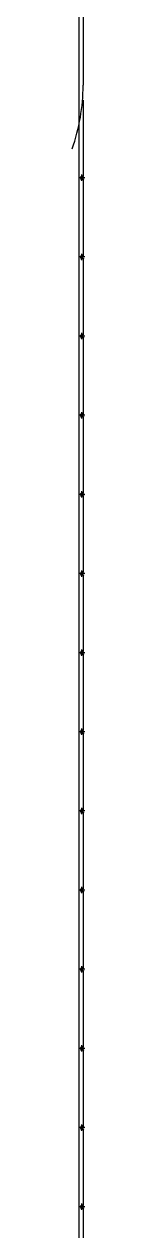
# Model space of a CAD drawing. Extents: x -15449 to 527173, y -170839 to 146543.
# Drawn here: x 15355.75 to 15355.88, y 7590.73 to 7603.78 of the extents above; entities that cross this region are included whole.
import ezdxf

# ---------------------------------------------------------------- set-up
doc = ezdxf.new("R2010")
doc.units = 0
doc.header["$LTSCALE"] = 8
doc.linetypes.add('X-F10A-LAY-S0-00-ASITE-001_EXTG_ROOF$0$X-IMFT-ROAD$0$HIDDEN2', pattern=[0.1875, 0.125, -0.0625])
doc.layers.add('KEY PLANE', color=8, linetype='CONTINUOUS')
doc.layers.add('Title Blocks', color=255, linetype='CONTINUOUS', lineweight=9)

# ---------------------------------------------------------------- blocks, each defined once
blk = doc.blocks.new('key plane')
at = {"layer": 'KEY PLANE'}
h = blk.add_hatch(dxfattribs=at)
h.set_pattern_fill('ANSI31', color=256, angle=90, style=0)
h.set_pattern_definition([(134.999977, (72089.439, -83769.8707), (-2.2450649, -2.2450631), [])])
h.paths.add_polyline_path([(66432, -74021), (66432, -74016, -0.856349), (66432, -73952), (66432, -73947, 0.874475)])
h.paths.add_polyline_path([(66442, -73947, 0.033445), (66437, -73946, 0.033445), (66432, -73947), (66432, -73952, -0.038634), (66437, -73951, -0.038634), (66442, -73952)])
h.paths.add_polyline_path([(66442, -73947), (66442, -73952, -0.856349), (66442, -74016), (66442, -74021, 0.874475)])
h.paths.add_polyline_path([(66437, -74021, 0.033445), (66442, -74021), (66442, -74016, -0.038634), (66437, -74016, -0.038634), (66432, -74016), (66432, -74021, 0.033445)])
h = blk.add_hatch(dxfattribs=at)
h.set_pattern_fill('LINE', color=256, scale=19.990854, style=0)
h.set_pattern_definition([(359.9999768, (50922.4477, -186965.446), (1.01e-06, 2.498856773), [])])
h.paths.add_polyline_path([(66442, -74042, -0.027911), (66442, -74042), (66433, -74042, -0.039501), (66432, -74042), (66432, -74062), (66442, -74062)])
h = blk.add_hatch(dxfattribs=at)
h.set_pattern_fill('ANSI31', color=256, angle=90, style=0)
h.set_pattern_definition([(134.999977, (72089.438, -86269.8707), (-2.2450649, -2.2450631), [])])
h.paths.add_polyline_path([(66432, -76521), (66432, -76516, -0.856349), (66432, -76452), (66432, -76447, 0.874475)])
h.paths.add_polyline_path([(66442, -76447, 0.033445), (66437, -76446, 0.033445), (66432, -76447), (66432, -76452, -0.038634), (66437, -76451, -0.038634), (66442, -76452)])
h.paths.add_polyline_path([(66442, -76447), (66442, -76452, -0.856349), (66442, -76516), (66442, -76521, 0.874475)])
h.paths.add_polyline_path([(66437, -76521, 0.033445), (66442, -76521), (66442, -76516, -0.038634), (66437, -76516, -0.038634), (66432, -76516), (66432, -76521, 0.033445)])
h = blk.add_hatch(dxfattribs=at)
h.set_pattern_fill('LINE', color=256, scale=19.990854, style=0)
h.set_pattern_definition([(359.9999768, (50922.4467, -189465.446), (1.01e-06, 2.498856773), [])])
h.paths.add_polyline_path([(66442, -76542, -0.027911), (66442, -76542), (66433, -76542, -0.039501), (66432, -76542), (66432, -76562), (66442, -76562)])
h = blk.add_hatch(dxfattribs=at)
h.set_pattern_fill('ANSI31', color=256, angle=90, style=0)
h.set_pattern_definition([(134.999977, (72089.437, -88769.8707), (-2.2450649, -2.2450631), [])])
h.paths.add_polyline_path([(66432, -79021), (66432, -79016, -0.856349), (66432, -78952), (66432, -78947, 0.874475)])
h.paths.add_polyline_path([(66442, -78947, 0.033445), (66437, -78946, 0.033445), (66432, -78947), (66432, -78952, -0.038634), (66437, -78951, -0.038634), (66442, -78952)])
h.paths.add_polyline_path([(66442, -78947), (66442, -78952, -0.856349), (66442, -79016), (66442, -79021, 0.874475)])
h.paths.add_polyline_path([(66437, -79021, 0.033445), (66442, -79021), (66442, -79016, -0.038634), (66437, -79016, -0.038634), (66432, -79016), (66432, -79021, 0.033445)])
h = blk.add_hatch(dxfattribs=at)
h.set_pattern_fill('LINE', color=256, scale=19.990854, style=0)
h.set_pattern_definition([(359.9999768, (50922.4457, -191965.446), (1.01e-06, 2.498856773), [])])
h.paths.add_polyline_path([(66442, -79042, -0.027911), (66442, -79042), (66433, -79042, -0.039501), (66432, -79042), (66432, -79062), (66442, -79062)])
h = blk.add_hatch(dxfattribs=at)
h.set_pattern_fill('ANSI31', color=256, angle=90, style=0)
h.set_pattern_definition([(134.999977, (72089.436, -91269.8707), (-2.2450649, -2.2450631), [])])
h.paths.add_polyline_path([(66432, -81521), (66432, -81516, -0.856349), (66432, -81452), (66432, -81447, 0.874475)])
h.paths.add_polyline_path([(66442, -81447, 0.033445), (66437, -81446, 0.033445), (66432, -81447), (66432, -81452, -0.038634), (66437, -81451, -0.038634), (66442, -81452)])
h.paths.add_polyline_path([(66442, -81447), (66442, -81452, -0.856349), (66442, -81516), (66442, -81521, 0.874475)])
h.paths.add_polyline_path([(66437, -81521, 0.033445), (66442, -81521), (66442, -81516, -0.038634), (66437, -81516, -0.038634), (66432, -81516), (66432, -81521, 0.033445)])
h = blk.add_hatch(dxfattribs=at)
h.set_pattern_fill('LINE', color=256, scale=19.990854, style=0)
h.set_pattern_definition([(359.9999768, (50922.4447, -194465.446), (1.01e-06, 2.498856773), [])])
h.paths.add_polyline_path([(66442, -81542, -0.027911), (66442, -81542), (66433, -81542, -0.039501), (66432, -81542), (66432, -81562), (66442, -81562)])
h = blk.add_hatch(dxfattribs=at)
h.set_pattern_fill('ANSI31', color=256, angle=90, style=0)
h.set_pattern_definition([(134.999977, (72089.435, -93769.8707), (-2.2450649, -2.2450631), [])])
h.paths.add_polyline_path([(66432, -84021), (66432, -84016, -0.856349), (66432, -83952), (66432, -83947, 0.874475)])
h.paths.add_polyline_path([(66442, -83947, 0.033445), (66437, -83946, 0.033445), (66432, -83947), (66432, -83952, -0.038634), (66437, -83951, -0.038634), (66442, -83952)])
h.paths.add_polyline_path([(66442, -83947), (66442, -83952, -0.856349), (66442, -84016), (66442, -84021, 0.874475)])
h.paths.add_polyline_path([(66437, -84021, 0.033445), (66442, -84021), (66442, -84016, -0.038634), (66437, -84016, -0.038634), (66432, -84016), (66432, -84021, 0.033445)])
h = blk.add_hatch(dxfattribs=at)
h.set_pattern_fill('LINE', color=256, scale=19.990854, style=0)
h.set_pattern_definition([(359.9999768, (50922.4436, -196965.446), (1.01e-06, 2.498856773), [])])
h.paths.add_polyline_path([(66442, -84042, -0.027911), (66442, -84042), (66433, -84042, -0.039501), (66432, -84042), (66432, -84062), (66442, -84062)])
h = blk.add_hatch(dxfattribs=at)
h.set_pattern_fill('ANSI31', color=256, angle=90, style=0)
h.set_pattern_definition([(134.999977, (72089.434, -96269.8707), (-2.2450649, -2.2450631), [])])
h.paths.add_polyline_path([(66432, -86521), (66432, -86516, -0.856349), (66432, -86452), (66432, -86447, 0.874475)])
h.paths.add_polyline_path([(66442, -86447, 0.033445), (66437, -86446, 0.033445), (66432, -86447), (66432, -86452, -0.038634), (66437, -86451, -0.038634), (66442, -86452)])
h.paths.add_polyline_path([(66442, -86447), (66442, -86452, -0.856349), (66442, -86516), (66442, -86521, 0.874475)])
h.paths.add_polyline_path([(66437, -86521, 0.033445), (66442, -86521), (66442, -86516, -0.038634), (66437, -86516, -0.038634), (66432, -86516), (66432, -86521, 0.033445)])
h = blk.add_hatch(dxfattribs=at)
h.set_pattern_fill('LINE', color=256, scale=19.990854, style=0)
h.set_pattern_definition([(359.9999768, (50922.4426, -199465.446), (1.01e-06, 2.498856773), [])])
h.paths.add_polyline_path([(66442, -86542, -0.027911), (66442, -86542), (66433, -86542, -0.039501), (66432, -86542), (66432, -86562), (66442, -86562)])
h = blk.add_hatch(dxfattribs=at)
h.set_pattern_fill('ANSI31', color=256, angle=90, style=0)
h.set_pattern_definition([(134.999977, (72089.433, -98769.8707), (-2.2450649, -2.2450631), [])])
h.paths.add_polyline_path([(66432, -89021), (66432, -89016, -0.856349), (66432, -88952), (66432, -88947, 0.874475)])
h.paths.add_polyline_path([(66442, -88947, 0.033445), (66437, -88946, 0.033445), (66432, -88947), (66432, -88952, -0.038634), (66437, -88951, -0.038634), (66442, -88952)])
h.paths.add_polyline_path([(66442, -88947), (66442, -88952, -0.856349), (66442, -89016), (66442, -89021, 0.874475)])
h.paths.add_polyline_path([(66437, -89021, 0.033445), (66442, -89021), (66442, -89016, -0.038634), (66437, -89016, -0.038634), (66432, -89016), (66432, -89021, 0.033445)])
h = blk.add_hatch(dxfattribs=at)
h.set_pattern_fill('LINE', color=256, scale=19.990854, style=0)
h.set_pattern_definition([(359.9999768, (50922.4416, -201965.446), (1.01e-06, 2.498856773), [])])
h.paths.add_polyline_path([(66442, -89042, -0.027911), (66442, -89042), (66433, -89042, -0.039501), (66432, -89042), (66432, -89062), (66442, -89062)])
h = blk.add_hatch(dxfattribs=at)
h.set_pattern_fill('ANSI31', color=256, angle=90, style=0)
h.set_pattern_definition([(134.999977, (72089.432, -101269.8707), (-2.2450649, -2.2450631), [])])
h.paths.add_polyline_path([(66432, -91521), (66432, -91516, -0.856349), (66432, -91452), (66432, -91447, 0.874475)])
h.paths.add_polyline_path([(66442, -91447, 0.033445), (66437, -91446, 0.033445), (66432, -91447), (66432, -91452, -0.038634), (66437, -91451, -0.038634), (66442, -91452)])
h.paths.add_polyline_path([(66442, -91447), (66442, -91452, -0.856349), (66442, -91516), (66442, -91521, 0.874475)])
h.paths.add_polyline_path([(66437, -91521, 0.033445), (66442, -91521), (66442, -91516, -0.038634), (66437, -91516, -0.038634), (66432, -91516), (66432, -91521, 0.033445)])
h = blk.add_hatch(dxfattribs=at)
h.set_pattern_fill('LINE', color=256, scale=19.990854, style=0)
h.set_pattern_definition([(359.9999768, (50922.4406, -204465.446), (1.01e-06, 2.498856773), [])])
h.paths.add_polyline_path([(66442, -91542, -0.027911), (66442, -91542), (66433, -91542, -0.039501), (66432, -91542), (66432, -91562), (66442, -91562)])
h = blk.add_hatch(dxfattribs=at)
h.set_pattern_fill('ANSI31', color=256, angle=90, style=0)
h.set_pattern_definition([(134.999977, (72089.431, -103769.8707), (-2.2450649, -2.2450631), [])])
h.paths.add_polyline_path([(66432, -94021), (66432, -94016, -0.856349), (66432, -93952), (66432, -93947, 0.874475)])
h.paths.add_polyline_path([(66442, -93947, 0.033445), (66437, -93946, 0.033445), (66432, -93947), (66432, -93952, -0.038634), (66437, -93951, -0.038634), (66442, -93952)])
h.paths.add_polyline_path([(66442, -93947), (66442, -93952, -0.856349), (66442, -94016), (66442, -94021, 0.874475)])
h.paths.add_polyline_path([(66437, -94021, 0.033445), (66442, -94021), (66442, -94016, -0.038634), (66437, -94016, -0.038634), (66432, -94016), (66432, -94021, 0.033445)])
h = blk.add_hatch(dxfattribs=at)
h.set_pattern_fill('LINE', color=256, scale=19.990854, style=0)
h.set_pattern_definition([(359.9999768, (50922.4396, -206965.446), (1.01e-06, 2.498856773), [])])
h.paths.add_polyline_path([(66442, -94042, -0.027911), (66442, -94042), (66433, -94042, -0.039501), (66432, -94042), (66432, -94062), (66442, -94062)])
h = blk.add_hatch(dxfattribs=at)
h.set_pattern_fill('ANSI31', color=256, angle=90, style=0)
h.set_pattern_definition([(134.999977, (72089.43, -106269.8707), (-2.2450649, -2.2450631), [])])
h.paths.add_polyline_path([(66432, -96521), (66432, -96516, -0.856349), (66432, -96452), (66432, -96447, 0.874475)])
h.paths.add_polyline_path([(66442, -96447, 0.033445), (66437, -96446, 0.033445), (66432, -96447), (66432, -96452, -0.038634), (66437, -96451, -0.038634), (66442, -96452)])
h.paths.add_polyline_path([(66442, -96447), (66442, -96452, -0.856349), (66442, -96516), (66442, -96521, 0.874475)])
h.paths.add_polyline_path([(66437, -96521, 0.033445), (66442, -96521), (66442, -96516, -0.038634), (66437, -96516, -0.038634), (66432, -96516), (66432, -96521, 0.033445)])
h = blk.add_hatch(dxfattribs=at)
h.set_pattern_fill('LINE', color=256, scale=19.990854, style=0)
h.set_pattern_definition([(359.9999768, (50922.4385, -209465.446), (1.01e-06, 2.498856773), [])])
h.paths.add_polyline_path([(66442, -96542, -0.027911), (66442, -96542), (66433, -96542, -0.039501), (66432, -96542), (66432, -96562), (66442, -96562)])
h = blk.add_hatch(dxfattribs=at)
h.set_pattern_fill('ANSI31', color=256, angle=90, style=0)
h.set_pattern_definition([(134.999977, (72089.429, -108769.8707), (-2.2450649, -2.2450631), [])])
h.paths.add_polyline_path([(66432, -99021), (66432, -99016, -0.856349), (66432, -98952), (66432, -98947, 0.874475)])
h.paths.add_polyline_path([(66442, -98947, 0.033445), (66437, -98946, 0.033445), (66432, -98947), (66432, -98952, -0.038634), (66437, -98951, -0.038634), (66442, -98952)])
h.paths.add_polyline_path([(66442, -98947), (66442, -98952, -0.856349), (66442, -99016), (66442, -99021, 0.874475)])
h.paths.add_polyline_path([(66437, -99021, 0.033445), (66442, -99021), (66442, -99016, -0.038634), (66437, -99016, -0.038634), (66432, -99016), (66432, -99021, 0.033445)])
h = blk.add_hatch(dxfattribs=at)
h.set_pattern_fill('LINE', color=256, scale=19.990854, style=0)
h.set_pattern_definition([(359.9999768, (50922.4375, -211965.446), (1.01e-06, 2.498856773), [])])
h.paths.add_polyline_path([(66442, -99042, -0.027911), (66442, -99042), (66433, -99042, -0.039501), (66432, -99042), (66432, -99062), (66442, -99062)])
h = blk.add_hatch(dxfattribs=at)
h.set_pattern_fill('ANSI31', color=256, angle=90, style=0)
h.set_pattern_definition([(134.999977, (72089.428, -111269.8707), (-2.2450649, -2.2450631), [])])
h.paths.add_polyline_path([(66432, -101521), (66432, -101516, -0.856349), (66432, -101452), (66432, -101447, 0.874475)])
h.paths.add_polyline_path([(66442, -101447, 0.033445), (66437, -101446, 0.033445), (66432, -101447), (66432, -101452, -0.038634), (66437, -101451, -0.038634), (66442, -101452)])
h.paths.add_polyline_path([(66442, -101447), (66442, -101452, -0.856349), (66442, -101516), (66442, -101521, 0.874475)])
h.paths.add_polyline_path([(66437, -101521, 0.033445), (66442, -101521), (66442, -101516, -0.038634), (66437, -101516, -0.038634), (66432, -101516), (66432, -101521, 0.033445)])
h = blk.add_hatch(dxfattribs=at)
h.set_pattern_fill('LINE', color=256, scale=19.990854, style=0)
h.set_pattern_definition([(359.9999768, (50922.4365, -214465.446), (1.01e-06, 2.498856773), [])])
h.paths.add_polyline_path([(66442, -101542, -0.027911), (66442, -101542), (66433, -101542, -0.039501), (66432, -101542), (66432, -101562), (66442, -101562)])
h = blk.add_hatch(dxfattribs=at)
h.set_pattern_fill('ANSI31', color=256, angle=90, style=0)
h.set_pattern_definition([(134.999977, (72089.427, -113769.8707), (-2.2450649, -2.2450631), [])])
h.paths.add_polyline_path([(66432, -104021), (66432, -104016, -0.856349), (66432, -103952), (66432, -103947, 0.874475)])
h.paths.add_polyline_path([(66442, -103947, 0.033445), (66437, -103946, 0.033445), (66432, -103947), (66432, -103952, -0.038634), (66437, -103951, -0.038634), (66442, -103952)])
h.paths.add_polyline_path([(66442, -103947), (66442, -103952, -0.856349), (66442, -104016), (66442, -104021, 0.874475)])
h.paths.add_polyline_path([(66437, -104021, 0.033445), (66442, -104021), (66442, -104016, -0.038634), (66437, -104016, -0.038634), (66432, -104016), (66432, -104021, 0.033445)])
h = blk.add_hatch(dxfattribs=at)
h.set_pattern_fill('LINE', color=256, scale=19.990854, style=0)
h.set_pattern_definition([(359.9999768, (50922.4355, -216965.446), (1.01e-06, 2.498856773), [])])
h.paths.add_polyline_path([(66442, -104042, -0.027911), (66442, -104042), (66433, -104042, -0.039501), (66432, -104042), (66432, -104062), (66442, -104062)])
h = blk.add_hatch(dxfattribs=at)
h.set_pattern_fill('ANSI31', color=256, angle=90, style=0)
h.set_pattern_definition([(134.999977, (72089.426, -116269.8707), (-2.2450649, -2.2450631), [])])
h.paths.add_polyline_path([(66432, -106521), (66432, -106516, -0.856349), (66432, -106452), (66432, -106447, 0.874475)])
h.paths.add_polyline_path([(66442, -106447, 0.033445), (66437, -106446, 0.033445), (66432, -106447), (66432, -106452, -0.038634), (66437, -106451, -0.038634), (66442, -106452)])
h.paths.add_polyline_path([(66442, -106447), (66442, -106452, -0.856349), (66442, -106516), (66442, -106521, 0.874475)])
h.paths.add_polyline_path([(66437, -106521, 0.033445), (66442, -106521), (66442, -106516, -0.038634), (66437, -106516, -0.038634), (66432, -106516), (66432, -106521, 0.033445)])
h = blk.add_hatch(dxfattribs=at)
h.set_pattern_fill('LINE', color=256, scale=19.990854, style=0)
h.set_pattern_definition([(359.9999768, (50922.4345, -219465.446), (1.01e-06, 2.498856773), [])])
h.paths.add_polyline_path([(66442, -106542, -0.027911), (66442, -106542), (66433, -106542, -0.039501), (66432, -106542), (66432, -106562), (66442, -106562)])
for p, q in [((66482, -55066, -113027), (66482, -71064, -113027)), ((66482, -71536, -113027), (66482, -73931, -113027)), ((66487, -71536, -113027), (66487, -73932, -113027)), ((66425, -73939, -113027), (66482, -73939, -113027)), ((66430, -73928, -113027), (66430, -73931, -113027)), ((66444, -73931, -113027), (66430, -73931, -113027)), ((66443, -73926, -113027), (66432, -73926, -113027)), ((66434, -73928, -113027), (66434, -73931, -113027)), ((66440, -73928, -113027), (66440, -73931, -113027)), ((66444, -73931, -113027), (66444, -73928, -113027)), ((66425, -74029, -113027), (66482, -74029, -113027)), ((66444, -74036, -113027), (66430, -74036, -113027)), ((66430, -74040, -113027), (66430, -74036, -113027)), ((66432, -73946, -113027), (66432, -74021, -113027)), ((66432, -74062, -113027), (66432, -74042, -113027)), ((66442, -74042, -113027), (66432, -74042, -113027)), ((66442, -74062, -113027), (66432, -74062, -113027)), ((66434, -74040, -113027), (66434, -74036, -113027)), ((66440, -74040, -113027), (66440, -74036, -113027)), ((66442, -73946, -113027), (66442, -74021, -113027)), ((66442, -74062, -113027), (66442, -74042, -113027)), ((66444, -74036, -113027), (66444, -74040, -113027)), ((66482, -74036, -113027), (66482, -76431, -113027)), ((66487, -74036, -113027), (66487, -76432, -113027)), ((66425, -76439, -113027), (66482, -76439, -113027)), ((66425, -76529, -113027), (66482, -76529, -113027)), ((66430, -76428, -113027), (66430, -76431, -113027)), ((66444, -76431, -113027), (66430, -76431, -113027)), ((66444, -76536, -113027), (66430, -76536, -113027)), ((66430, -76540, -113027), (66430, -76536, -113027)), ((66443, -76426, -113027), (66432, -76426, -113027)), ((66432, -76446, -113027), (66432, -76521, -113027)), ((66432, -76562, -113027), (66432, -76542, -113027)), ((66442, -76542, -113027), (66432, -76542, -113027)), ((66442, -76562, -113027), (66432, -76562, -113027)), ((66434, -76428, -113027), (66434, -76431, -113027)), ((66434, -76540, -113027), (66434, -76536, -113027)), ((66440, -76428, -113027), (66440, -76431, -113027)), ((66440, -76540, -113027), (66440, -76536, -113027)), ((66442, -76446, -113027), (66442, -76521, -113027)), ((66442, -76562, -113027), (66442, -76542, -113027)), ((66444, -76431, -113027), (66444, -76428, -113027)), ((66444, -76536, -113027), (66444, -76540, -113027)), ((66482, -76536, -113027), (66482, -78931, -113027)), ((66487, -76536, -113027), (66487, -78932, -113027)), ((66425, -78939, -113027), (66482, -78939, -113027)), ((66425, -79029, -113027), (66482, -79029, -113027)), ((66430, -78928, -113027), (66430, -78931, -113027)), ((66444, -78931, -113027), (66430, -78931, -113027)), ((66444, -79036, -113027), (66430, -79036, -113027)), ((66430, -79040, -113027), (66430, -79036, -113027)), ((66443, -78926, -113027), (66432, -78926, -113027)), ((66432, -78946, -113027), (66432, -79021, -113027)), ((66432, -79062, -113027), (66432, -79042, -113027)), ((66442, -79042, -113027), (66432, -79042, -113027)), ((66442, -79062, -113027), (66432, -79062, -113027)), ((66434, -78928, -113027), (66434, -78931, -113027)), ((66434, -79040, -113027), (66434, -79036, -113027)), ((66440, -78928, -113027), (66440, -78931, -113027)), ((66440, -79040, -113027), (66440, -79036, -113027)), ((66442, -78946, -113027), (66442, -79021, -113027)), ((66442, -79062, -113027), (66442, -79042, -113027)), ((66444, -78931, -113027), (66444, -78928, -113027)), ((66444, -79036, -113027), (66444, -79040, -113027)), ((66482, -79036, -113027), (66482, -81431, -113027)), ((66487, -79036, -113027), (66487, -81432, -113027)), ((66425, -81439, -113027), (66482, -81439, -113027)), ((66425, -81529, -113027), (66482, -81529, -113027)), ((66430, -81428, -113027), (66430, -81431, -113027)), ((66444, -81431, -113027), (66430, -81431, -113027)), ((66444, -81536, -113027), (66430, -81536, -113027)), ((66430, -81540, -113027), (66430, -81536, -113027)), ((66443, -81426, -113027), (66432, -81426, -113027)), ((66432, -81446, -113027), (66432, -81521, -113027)), ((66432, -81562, -113027), (66432, -81542, -113027)), ((66442, -81542, -113027), (66432, -81542, -113027)), ((66434, -81428, -113027), (66434, -81431, -113027)), ((66434, -81540, -113027), (66434, -81536, -113027)), ((66440, -81428, -113027), (66440, -81431, -113027)), ((66440, -81540, -113027), (66440, -81536, -113027)), ((66442, -81446, -113027), (66442, -81521, -113027)), ((66442, -81562, -113027), (66442, -81542, -113027)), ((66444, -81431, -113027), (66444, -81428, -113027)), ((66444, -81536, -113027), (66444, -81540, -113027)), ((66482, -81536, -113027), (66482, -83931, -113027)), ((66487, -81536, -113027), (66487, -83932, -113027)), ((66442, -81562, -113027), (66432, -81562, -113027)), ((66425, -83939, -113027), (66482, -83939, -113027)), ((66425, -84029, -113027), (66482, -84029, -113027)), ((66430, -83928, -113027), (66430, -83931, -113027)), ((66444, -83931, -113027), (66430, -83931, -113027)), ((66444, -84036, -113027), (66430, -84036, -113027)), ((66430, -84040, -113027), (66430, -84036, -113027)), ((66443, -83926, -113027), (66432, -83926, -113027)), ((66432, -83946, -113027), (66432, -84021, -113027)), ((66432, -84062, -113027), (66432, -84042, -113027)), ((66442, -84042, -113027), (66432, -84042, -113027)), ((66442, -84062, -113027), (66432, -84062, -113027)), ((66434, -83928, -113027), (66434, -83931, -113027)), ((66434, -84040, -113027), (66434, -84036, -113027)), ((66440, -83928, -113027), (66440, -83931, -113027)), ((66440, -84040, -113027), (66440, -84036, -113027)), ((66442, -83946, -113027), (66442, -84021, -113027)), ((66442, -84062, -113027), (66442, -84042, -113027)), ((66444, -83931, -113027), (66444, -83928, -113027)), ((66444, -84036, -113027), (66444, -84040, -113027)), ((66482, -84036, -113027), (66482, -86431, -113027)), ((66487, -84036, -113027), (66487, -86432, -113027)), ((66425, -86439, -113027), (66482, -86439, -113027)), ((66430, -86428, -113027), (66430, -86431, -113027)), ((66444, -86431, -113027), (66430, -86431, -113027)), ((66443, -86426, -113027), (66432, -86426, -113027)), ((66432, -86446, -113027), (66432, -86521, -113027)), ((66434, -86428, -113027), (66434, -86431, -113027)), ((66440, -86428, -113027), (66440, -86431, -113027)), ((66442, -86446, -113027), (66442, -86521, -113027)), ((66444, -86431, -113027), (66444, -86428, -113027)), ((66425, -86529, -113027), (66482, -86529, -113027)), ((66444, -86536, -113027), (66430, -86536, -113027)), ((66430, -86540, -113027), (66430, -86536, -113027)), ((66432, -86562, -113027), (66432, -86542, -113027)), ((66442, -86542, -113027), (66432, -86542, -113027)), ((66442, -86562, -113027), (66432, -86562, -113027)), ((66434, -86540, -113027), (66434, -86536, -113027)), ((66440, -86540, -113027), (66440, -86536, -113027)), ((66442, -86562, -113027), (66442, -86542, -113027)), ((66444, -86536, -113027), (66444, -86540, -113027)), ((66482, -86536, -113027), (66482, -88931, -113027)), ((66487, -86536, -113027), (66487, -88932, -113027)), ((66425, -88939, -113027), (66482, -88939, -113027)), ((66425, -89029, -113027), (66482, -89029, -113027)), ((66430, -88928, -113027), (66430, -88931, -113027)), ((66444, -88931, -113027), (66430, -88931, -113027)), ((66444, -89036, -113027), (66430, -89036, -113027)), ((66430, -89040, -113027), (66430, -89036, -113027)), ((66443, -88926, -113027), (66432, -88926, -113027)), ((66432, -88946, -113027), (66432, -89021, -113027)), ((66432, -89062, -113027), (66432, -89042, -113027)), ((66442, -89042, -113027), (66432, -89042, -113027)), ((66442, -89062, -113027), (66432, -89062, -113027)), ((66434, -88928, -113027), (66434, -88931, -113027)), ((66434, -89040, -113027), (66434, -89036, -113027)), ((66440, -88928, -113027), (66440, -88931, -113027)), ((66440, -89040, -113027), (66440, -89036, -113027)), ((66442, -88946, -113027), (66442, -89021, -113027)), ((66442, -89062, -113027), (66442, -89042, -113027)), ((66444, -88931, -113027), (66444, -88928, -113027)), ((66444, -89036, -113027), (66444, -89040, -113027)), ((66482, -89036, -113027), (66482, -91431, -113027)), ((66487, -89036, -113027), (66487, -91432, -113027)), ((66425, -91439, -113027), (66482, -91439, -113027)), ((66430, -91428, -113027), (66430, -91431, -113027)), ((66444, -91431, -113027), (66430, -91431, -113027)), ((66443, -91426, -113027), (66432, -91426, -113027)), ((66432, -91446, -113027), (66432, -91521, -113027)), ((66434, -91428, -113027), (66434, -91431, -113027)), ((66440, -91428, -113027), (66440, -91431, -113027)), ((66442, -91446, -113027), (66442, -91521, -113027)), ((66444, -91431, -113027), (66444, -91428, -113027)), ((66425, -91529, -113027), (66482, -91529, -113027)), ((66444, -91536, -113027), (66430, -91536, -113027)), ((66430, -91540, -113027), (66430, -91536, -113027)), ((66432, -91562, -113027), (66432, -91542, -113027)), ((66442, -91542, -113027), (66432, -91542, -113027)), ((66442, -91562, -113027), (66432, -91562, -113027)), ((66434, -91540, -113027), (66434, -91536, -113027)), ((66440, -91540, -113027), (66440, -91536, -113027)), ((66442, -91562, -113027), (66442, -91542, -113027)), ((66444, -91536, -113027), (66444, -91540, -113027)), ((66482, -91536, -113027), (66482, -93931, -113027)), ((66487, -91536, -113027), (66487, -93932, -113027)), ((66425, -93939, -113027), (66482, -93939, -113027)), ((66425, -94029, -113027), (66482, -94029, -113027)), ((66430, -93928, -113027), (66430, -93931, -113027)), ((66444, -93931, -113027), (66430, -93931, -113027)), ((66444, -94036, -113027), (66430, -94036, -113027)), ((66430, -94040, -113027), (66430, -94036, -113027)), ((66443, -93926, -113027), (66432, -93926, -113027)), ((66432, -93946, -113027), (66432, -94021, -113027)), ((66432, -94062, -113027), (66432, -94042, -113027)), ((66442, -94042, -113027), (66432, -94042, -113027)), ((66442, -94062, -113027), (66432, -94062, -113027)), ((66434, -93928, -113027), (66434, -93931, -113027)), ((66434, -94040, -113027), (66434, -94036, -113027)), ((66440, -93928, -113027), (66440, -93931, -113027)), ((66440, -94040, -113027), (66440, -94036, -113027)), ((66442, -93946, -113027), (66442, -94021, -113027)), ((66442, -94062, -113027), (66442, -94042, -113027)), ((66444, -93931, -113027), (66444, -93928, -113027)), ((66444, -94036, -113027), (66444, -94040, -113027)), ((66482, -94036, -113027), (66482, -96431, -113027)), ((66487, -94036, -113027), (66487, -96432, -113027)), ((66443, -96426, -113027), (66432, -96426, -113027)), ((66425, -96439, -113027), (66482, -96439, -113027)), ((66425, -96529, -113027), (66482, -96529, -113027)), ((66430, -96428, -113027), (66430, -96431, -113027)), ((66444, -96431, -113027), (66430, -96431, -113027)), ((66444, -96536, -113027), (66430, -96536, -113027)), ((66430, -96540, -113027), (66430, -96536, -113027)), ((66432, -96446, -113027), (66432, -96521, -113027)), ((66432, -96562, -113027), (66432, -96542, -113027)), ((66442, -96542, -113027), (66432, -96542, -113027)), ((66442, -96562, -113027), (66432, -96562, -113027)), ((66434, -96428, -113027), (66434, -96431, -113027)), ((66434, -96540, -113027), (66434, -96536, -113027)), ((66440, -96428, -113027), (66440, -96431, -113027)), ((66440, -96540, -113027), (66440, -96536, -113027)), ((66442, -96446, -113027), (66442, -96521, -113027)), ((66442, -96562, -113027), (66442, -96542, -113027)), ((66444, -96431, -113027), (66444, -96428, -113027)), ((66444, -96536, -113027), (66444, -96540, -113027)), ((66482, -96536, -113027), (66482, -98931, -113027)), ((66487, -96536, -113027), (66487, -98932, -113027)), ((66425, -98939, -113027), (66482, -98939, -113027)), ((66425, -99029, -113027), (66482, -99029, -113027)), ((66430, -98928, -113027), (66430, -98931, -113027)), ((66444, -98931, -113027), (66430, -98931, -113027)), ((66444, -99036, -113027), (66430, -99036, -113027)), ((66430, -99040, -113027), (66430, -99036, -113027)), ((66443, -98926, -113027), (66432, -98926, -113027)), ((66432, -98946, -113027), (66432, -99021, -113027)), ((66432, -99062, -113027), (66432, -99042, -113027)), ((66442, -99042, -113027), (66432, -99042, -113027)), ((66442, -99062, -113027), (66432, -99062, -113027)), ((66434, -98928, -113027), (66434, -98931, -113027)), ((66434, -99040, -113027), (66434, -99036, -113027)), ((66440, -98928, -113027), (66440, -98931, -113027)), ((66440, -99040, -113027), (66440, -99036, -113027)), ((66442, -98946, -113027), (66442, -99021, -113027)), ((66442, -99062, -113027), (66442, -99042, -113027)), ((66444, -98931, -113027), (66444, -98928, -113027)), ((66444, -99036, -113027), (66444, -99040, -113027)), ((66482, -99036, -113027), (66482, -101431, -113027)), ((66487, -99036, -113027), (66487, -101432, -113027)), ((66425, -101439, -113027), (66482, -101439, -113027)), ((66425, -101529, -113027), (66482, -101529, -113027)), ((66430, -101428, -113027), (66430, -101431, -113027)), ((66444, -101431, -113027), (66430, -101431, -113027)), ((66444, -101536, -113027), (66430, -101536, -113027)), ((66430, -101540, -113027), (66430, -101536, -113027)), ((66443, -101426, -113027), (66432, -101426, -113027)), ((66432, -101446, -113027), (66432, -101521, -113027)), ((66432, -101562, -113027), (66432, -101542, -113027)), ((66442, -101542, -113027), (66432, -101542, -113027)), ((66442, -101562, -113027), (66432, -101562, -113027)), ((66434, -101428, -113027), (66434, -101431, -113027)), ((66434, -101540, -113027), (66434, -101536, -113027)), ((66440, -101428, -113027), (66440, -101431, -113027)), ((66440, -101540, -113027), (66440, -101536, -113027)), ((66442, -101446, -113027), (66442, -101521, -113027)), ((66442, -101562, -113027), (66442, -101542, -113027)), ((66444, -101431, -113027), (66444, -101428, -113027)), ((66444, -101536, -113027), (66444, -101540, -113027)), ((66482, -101536, -113027), (66482, -103931, -113027)), ((66487, -101536, -113027), (66487, -103932, -113027)), ((66425, -103939, -113027), (66482, -103939, -113027)), ((66425, -104029, -113027), (66482, -104029, -113027)), ((66430, -103928, -113027), (66430, -103931, -113027)), ((66444, -103931, -113027), (66430, -103931, -113027)), ((66444, -104036, -113027), (66430, -104036, -113027)), ((66430, -104040, -113027), (66430, -104036, -113027)), ((66443, -103926, -113027), (66432, -103926, -113027)), ((66432, -103946, -113027), (66432, -104021, -113027)), ((66432, -104062, -113027), (66432, -104042, -113027)), ((66442, -104042, -113027), (66432, -104042, -113027)), ((66434, -103928, -113027), (66434, -103931, -113027)), ((66434, -104040, -113027), (66434, -104036, -113027)), ((66440, -103928, -113027), (66440, -103931, -113027)), ((66440, -104040, -113027), (66440, -104036, -113027)), ((66442, -103946, -113027), (66442, -104021, -113027)), ((66442, -104062, -113027), (66442, -104042, -113027)), ((66444, -103931, -113027), (66444, -103928, -113027)), ((66444, -104036, -113027), (66444, -104040, -113027)), ((66482, -104036, -113027), (66482, -106431, -113027)), ((66487, -104036, -113027), (66487, -106432, -113027)), ((66442, -104062, -113027), (66432, -104062, -113027)), ((66425, -106439, -113027), (66482, -106439, -113027)), ((66425, -106529, -113027), (66482, -106529, -113027)), ((66430, -106428, -113027), (66430, -106431, -113027)), ((66444, -106431, -113027), (66430, -106431, -113027)), ((66444, -106536, -113027), (66430, -106536, -113027)), ((66430, -106540, -113027), (66430, -106536, -113027)), ((66443, -106426, -113027), (66432, -106426, -113027)), ((66432, -106446, -113027), (66432, -106521, -113027)), ((66432, -106562, -113027), (66432, -106542, -113027)), ((66442, -106542, -113027), (66432, -106542, -113027)), ((66442, -106562, -113027), (66432, -106562, -113027)), ((66434, -106428, -113027), (66434, -106431, -113027)), ((66434, -106540, -113027), (66434, -106536, -113027)), ((66440, -106428, -113027), (66440, -106431, -113027)), ((66440, -106540, -113027), (66440, -106536, -113027)), ((66442, -106446, -113027), (66442, -106521, -113027)), ((66442, -106562, -113027), (66442, -106542, -113027)), ((66444, -106431, -113027), (66444, -106428, -113027)), ((66444, -106536, -113027), (66444, -106540, -113027)), ((66482, -106536, -113027), (66482, -108931, -113027)), ((66487, -106536, -113027), (66487, -108932, -113027))]:
    blk.add_line(p, q, dxfattribs=at)
at = {"layer": 'KEY PLANE', "linetype": 'X-F10A-LAY-S0-00-ASITE-001_EXTG_ROOF$0$X-IMFT-ROAD$0$HIDDEN2'}
for p, q in [((66437, -74084, -113027), (66437, -73884, -113027)), ((66537, -73984, -113027), (66337, -73984, -113027)), ((66537, -76484, -113027), (66337, -76484, -113027)), ((66437, -76584, -113027), (66437, -76384, -113027)), ((66437, -79084, -113027), (66437, -78884, -113027)), ((66537, -78984, -113027), (66337, -78984, -113027)), ((66537, -81484, -113027), (66337, -81484, -113027)), ((66437, -81584, -113027), (66437, -81384, -113027)), ((66537, -83984, -113027), (66337, -83984, -113027)), ((66437, -84084, -113027), (66437, -83884, -113027)), ((66537, -86484, -113027), (66337, -86484, -113027)), ((66437, -86584, -113027), (66437, -86384, -113027)), ((66537, -88984, -113027), (66337, -88984, -113027)), ((66437, -89084, -113027), (66437, -88884, -113027)), ((66437, -91584, -113027), (66437, -91384, -113027)), ((66537, -91484, -113027), (66337, -91484, -113027)), ((66537, -93984, -113027), (66337, -93984, -113027)), ((66437, -94084, -113027), (66437, -93884, -113027)), ((66437, -96584, -113027), (66437, -96384, -113027)), ((66537, -96484, -113027), (66337, -96484, -113027)), ((66537, -98984, -113027), (66337, -98984, -113027)), ((66437, -99084, -113027), (66437, -98884, -113027)), ((66537, -101484, -113027), (66337, -101484, -113027)), ((66437, -101584, -113027), (66437, -101384, -113027)), ((66537, -103984, -113027), (66337, -103984, -113027)), ((66437, -104084, -113027), (66437, -103884, -113027)), ((66537, -106484, -113027), (66337, -106484, -113027)), ((66437, -106584, -113027), (66437, -106384, -113027))]:
    blk.add_line(p, q, dxfattribs=at)
at = {"layer": 'KEY PLANE', "ltscale": 6, "elevation": -113027}
blk.add_lwpolyline([(66362, -206005), (66362, -51729)], dxfattribs=at)
at = {"layer": 'KEY PLANE', "elevation": -113027}
for points in [[(66485, -73931), (66425, -73931), (66425, -73946), (66485, -73946, 1)], [(66485, -74036), (66425, -74036), (66425, -74021), (66485, -74021, -1)], [(66485, -76431), (66425, -76431), (66425, -76446), (66485, -76446, 1)], [(66485, -76536), (66425, -76536), (66425, -76521), (66485, -76521, -1)], [(66485, -78931), (66425, -78931), (66425, -78946), (66485, -78946, 1)], [(66485, -79036), (66425, -79036), (66425, -79021), (66485, -79021, -1)], [(66485, -81431), (66425, -81431), (66425, -81446), (66485, -81446, 1)], [(66485, -81536), (66425, -81536), (66425, -81521), (66485, -81521, -1)], [(66485, -83931), (66425, -83931), (66425, -83946), (66485, -83946, 1)], [(66485, -84036), (66425, -84036), (66425, -84021), (66485, -84021, -1)], [(66485, -86431), (66425, -86431), (66425, -86446), (66485, -86446, 1)], [(66485, -86536), (66425, -86536), (66425, -86521), (66485, -86521, -1)], [(66485, -88931), (66425, -88931), (66425, -88946), (66485, -88946, 1)], [(66485, -89036), (66425, -89036), (66425, -89021), (66485, -89021, -1)], [(66485, -91431), (66425, -91431), (66425, -91446), (66485, -91446, 1)], [(66485, -91536), (66425, -91536), (66425, -91521), (66485, -91521, -1)], [(66485, -93931), (66425, -93931), (66425, -93946), (66485, -93946, 1)], [(66485, -94036), (66425, -94036), (66425, -94021), (66485, -94021, -1)], [(66485, -96431), (66425, -96431), (66425, -96446), (66485, -96446, 1)], [(66485, -96536), (66425, -96536), (66425, -96521), (66485, -96521, -1)], [(66485, -98931), (66425, -98931), (66425, -98946), (66485, -98946, 1)], [(66485, -99036), (66425, -99036), (66425, -99021), (66485, -99021, -1)], [(66485, -101431), (66425, -101431), (66425, -101446), (66485, -101446, 1)], [(66485, -101536), (66425, -101536), (66425, -101521), (66485, -101521, -1)], [(66485, -103931), (66425, -103931), (66425, -103946), (66485, -103946, 1)], [(66485, -104036), (66425, -104036), (66425, -104021), (66485, -104021, -1)], [(66485, -106431), (66425, -106431), (66425, -106446), (66485, -106446, 1)], [(66485, -106536), (66425, -106536), (66425, -106521), (66485, -106521, -1)]]:
    blk.add_lwpolyline(points, format="xyb", close=True, dxfattribs=at)
at = {"layer": 'KEY PLANE'}
for centre, radius in [((66485, -73939, -113027), 2.5), ((66437, -73984, -113027), 37.5), ((66437, -73984, -113027), 32.5), ((66485, -74029, -113027), 2.5), ((66437, -76484, -113027), 37.5), ((66437, -76484, -113027), 32.5), ((66485, -76439, -113027), 2.5), ((66485, -76529, -113027), 2.5), ((66437, -78984, -113027), 37.5), ((66437, -78984, -113027), 32.5), ((66485, -78939, -113027), 2.5), ((66485, -79029, -113027), 2.5), ((66437, -81484, -113027), 37.5), ((66437, -81484, -113027), 32.5), ((66485, -81439, -113027), 2.5), ((66485, -81529, -113027), 2.5), ((66437, -83984, -113027), 37.5), ((66437, -83984, -113027), 32.5), ((66485, -83939, -113027), 2.5), ((66485, -84029, -113027), 2.5), ((66437, -86484, -113027), 37.5), ((66437, -86484, -113027), 32.5), ((66485, -86439, -113027), 2.5), ((66485, -86529, -113027), 2.5), ((66437, -88984, -113027), 37.5), ((66437, -88984, -113027), 32.5), ((66485, -88939, -113027), 2.5), ((66485, -89029, -113027), 2.5), ((66437, -91484, -113027), 37.5), ((66437, -91484, -113027), 32.5), ((66485, -91439, -113027), 2.5), ((66485, -91529, -113027), 2.5), ((66437, -93984, -113027), 37.5), ((66437, -93984, -113027), 32.5), ((66485, -93939, -113027), 2.5), ((66485, -94029, -113027), 2.5), ((66437, -96484, -113027), 37.5), ((66437, -96484, -113027), 32.5), ((66485, -96439, -113027), 2.5), ((66485, -96529, -113027), 2.5), ((66437, -98984, -113027), 37.5), ((66437, -98984, -113027), 32.5), ((66485, -98939, -113027), 2.5), ((66485, -99029, -113027), 2.5), ((66437, -101484, -113027), 37.5), ((66437, -101484, -113027), 32.5), ((66485, -101439, -113027), 2.5), ((66485, -101529, -113027), 2.5), ((66437, -103984, -113027), 37.5), ((66437, -103984, -113027), 32.5), ((66485, -103939, -113027), 2.5), ((66485, -104029, -113027), 2.5), ((66437, -106484, -113027), 37.5), ((66437, -106484, -113027), 32.5), ((66485, -106439, -113027), 2.5), ((66485, -106529, -113027), 2.5)]:
    blk.add_circle(centre, radius, dxfattribs=at)
for centre, radius, start, end in [((60482, -71064, -113027), 6000, 340.4725, 360), ((66432, -73928, -113027), 1.95, 359.9271, 179.9271), ((66437, -73929, -113027), 3.49, 106.5671, 152.0863), ((66437, -73929, -113027), 3.49, 27.7679, 73.287), ((66442, -73928, -113027), 1.95, 359.9271, 179.9271), ((66432, -74040, -113027), 1.95, 180.0729, 0.0729), ((66437, -74039, -113027), 3.49, 207.9137, 253.4328), ((66437, -74039, -113027), 3.49, 286.7129, 332.2321), ((66442, -74040, -113027), 1.95, 180.0729, 0.0729), ((66432, -76428, -113027), 1.95, 359.9271, 179.9271), ((66432, -76540, -113027), 1.95, 180.0729, 0.0729), ((66437, -76429, -113027), 3.49, 106.5671, 152.0863), ((66437, -76539, -113027), 3.49, 207.9137, 253.4328), ((66437, -76429, -113027), 3.49, 27.7679, 73.287), ((66437, -76539, -113027), 3.49, 286.7129, 332.2321), ((66442, -76428, -113027), 1.95, 359.9271, 179.9271), ((66442, -76540, -113027), 1.95, 180.0729, 0.0729), ((66432, -78928, -113027), 1.95, 359.9271, 179.9271), ((66432, -79040, -113027), 1.95, 180.0729, 0.0729), ((66437, -78929, -113027), 3.49, 106.5671, 152.0863), ((66437, -79039, -113027), 3.49, 207.9137, 253.4328), ((66437, -78929, -113027), 3.49, 27.7679, 73.287), ((66437, -79039, -113027), 3.49, 286.7129, 332.2321), ((66442, -78928, -113027), 1.95, 359.9271, 179.9271), ((66442, -79040, -113027), 1.95, 180.0729, 0.0729), ((66432, -81428, -113027), 1.95, 359.9271, 179.9271), ((66432, -81540, -113027), 1.95, 180.0729, 0.0729), ((66437, -81429, -113027), 3.49, 106.5671, 152.0863), ((66437, -81539, -113027), 3.49, 207.9137, 253.4328), ((66437, -81429, -113027), 3.49, 27.7679, 73.287), ((66437, -81539, -113027), 3.49, 286.7129, 332.2321), ((66442, -81428, -113027), 1.95, 359.9271, 179.9271), ((66442, -81540, -113027), 1.95, 180.0729, 0.0729), ((66432, -83928, -113027), 1.95, 359.9271, 179.9271), ((66432, -84040, -113027), 1.95, 180.0729, 0.0729), ((66437, -83929, -113027), 3.49, 106.5671, 152.0863), ((66437, -84039, -113027), 3.49, 207.9137, 253.4328), ((66437, -83929, -113027), 3.49, 27.7679, 73.287), ((66437, -84039, -113027), 3.49, 286.7129, 332.2321), ((66442, -83928, -113027), 1.95, 359.9271, 179.9271), ((66442, -84040, -113027), 1.95, 180.0729, 0.0729), ((66432, -86428, -113027), 1.95, 359.9271, 179.9271), ((66437, -86429, -113027), 3.49, 106.5671, 152.0863), ((66437, -86429, -113027), 3.49, 27.7679, 73.287), ((66442, -86428, -113027), 1.95, 359.9271, 179.9271), ((66432, -86540, -113027), 1.95, 180.0729, 0.0729), ((66437, -86539, -113027), 3.49, 207.9137, 253.4328), ((66437, -86539, -113027), 3.49, 286.7129, 332.2321), ((66442, -86540, -113027), 1.95, 180.0729, 0.0729), ((66432, -88928, -113027), 1.95, 359.9271, 179.9271), ((66432, -89040, -113027), 1.95, 180.0729, 0.0729), ((66437, -88929, -113027), 3.49, 106.5671, 152.0863), ((66437, -89039, -113027), 3.49, 207.9137, 253.4328), ((66437, -88929, -113027), 3.49, 27.7679, 73.287), ((66437, -89039, -113027), 3.49, 286.7129, 332.2321), ((66442, -88928, -113027), 1.95, 359.9271, 179.9271), ((66442, -89040, -113027), 1.95, 180.0729, 0.0729), ((66432, -91428, -113027), 1.95, 359.9271, 179.9271), ((66437, -91429, -113027), 3.49, 106.5671, 152.0863), ((66437, -91429, -113027), 3.49, 27.7679, 73.287), ((66442, -91428, -113027), 1.95, 359.9271, 179.9271), ((66432, -91540, -113027), 1.95, 180.0729, 0.0729), ((66437, -91539, -113027), 3.49, 207.9137, 253.4328), ((66437, -91539, -113027), 3.49, 286.7129, 332.2321), ((66442, -91540, -113027), 1.95, 180.0729, 0.0729), ((66432, -93928, -113027), 1.95, 359.9271, 179.9271), ((66432, -94040, -113027), 1.95, 180.0729, 0.0729), ((66437, -93929, -113027), 3.49, 106.5671, 152.0863), ((66437, -94039, -113027), 3.49, 207.9137, 253.4328), ((66437, -93929, -113027), 3.49, 27.7679, 73.287), ((66437, -94039, -113027), 3.49, 286.7129, 332.2321), ((66442, -93928, -113027), 1.95, 359.9271, 179.9271), ((66442, -94040, -113027), 1.95, 180.0729, 0.0729), ((66432, -96428, -113027), 1.95, 359.9271, 179.9271), ((66437, -96429, -113027), 3.49, 106.5671, 152.0863), ((66437, -96429, -113027), 3.49, 27.7679, 73.287), ((66442, -96428, -113027), 1.95, 359.9271, 179.9271), ((66432, -96540, -113027), 1.95, 180.0729, 0.0729), ((66437, -96539, -113027), 3.49, 207.9137, 253.4328), ((66437, -96539, -113027), 3.49, 286.7129, 332.2321), ((66442, -96540, -113027), 1.95, 180.0729, 0.0729), ((66432, -98928, -113027), 1.95, 359.9271, 179.9271), ((66432, -99040, -113027), 1.95, 180.0729, 0.0729), ((66437, -98929, -113027), 3.49, 106.5671, 152.0863), ((66437, -99039, -113027), 3.49, 207.9137, 253.4328), ((66437, -98929, -113027), 3.49, 27.7679, 73.287), ((66437, -99039, -113027), 3.49, 286.7129, 332.2321), ((66442, -98928, -113027), 1.95, 359.9271, 179.9271), ((66442, -99040, -113027), 1.95, 180.0729, 0.0729), ((66432, -101428, -113027), 1.95, 359.9271, 179.9271), ((66432, -101540, -113027), 1.95, 180.0729, 0.0729), ((66437, -101429, -113027), 3.49, 106.5671, 152.0863), ((66437, -101539, -113027), 3.49, 207.9137, 253.4328), ((66437, -101429, -113027), 3.49, 27.7679, 73.287), ((66437, -101539, -113027), 3.49, 286.7129, 332.2321), ((66442, -101428, -113027), 1.95, 359.9271, 179.9271), ((66442, -101540, -113027), 1.95, 180.0729, 0.0729), ((66432, -103928, -113027), 1.95, 359.9271, 179.9271), ((66432, -104040, -113027), 1.95, 180.0729, 0.0729), ((66437, -103929, -113027), 3.49, 106.5671, 152.0863), ((66437, -104039, -113027), 3.49, 207.9137, 253.4328), ((66437, -103929, -113027), 3.49, 27.7679, 73.287), ((66437, -104039, -113027), 3.49, 286.7129, 332.2321), ((66442, -103928, -113027), 1.95, 359.9271, 179.9271), ((66442, -104040, -113027), 1.95, 180.0729, 0.0729), ((66432, -106428, -113027), 1.95, 359.9271, 179.9271), ((66432, -106540, -113027), 1.95, 180.0729, 0.0729), ((66437, -106429, -113027), 3.49, 106.5671, 152.0863), ((66437, -106539, -113027), 3.49, 207.9137, 253.4328), ((66437, -106429, -113027), 3.49, 27.7679, 73.287), ((66437, -106539, -113027), 3.49, 286.7129, 332.2321), ((66442, -106428, -113027), 1.95, 359.9271, 179.9271), ((66442, -106540, -113027), 1.95, 180.0729, 0.0729)]:
    blk.add_arc(centre, radius, start, end, dxfattribs=at)

msp = doc.modelspace()

# ---------------------------------------------------------------- block references
at = {"layer": 'Title Blocks', "xscale": 0.0003423013878597064, "yscale": 0.0003423013878597064, "zscale": 0.0003423013878597064}
msp.add_blockref('key plane', (15333.1067, 7627.4397), dxfattribs=at)

doc.saveas('drawing.dxf')
